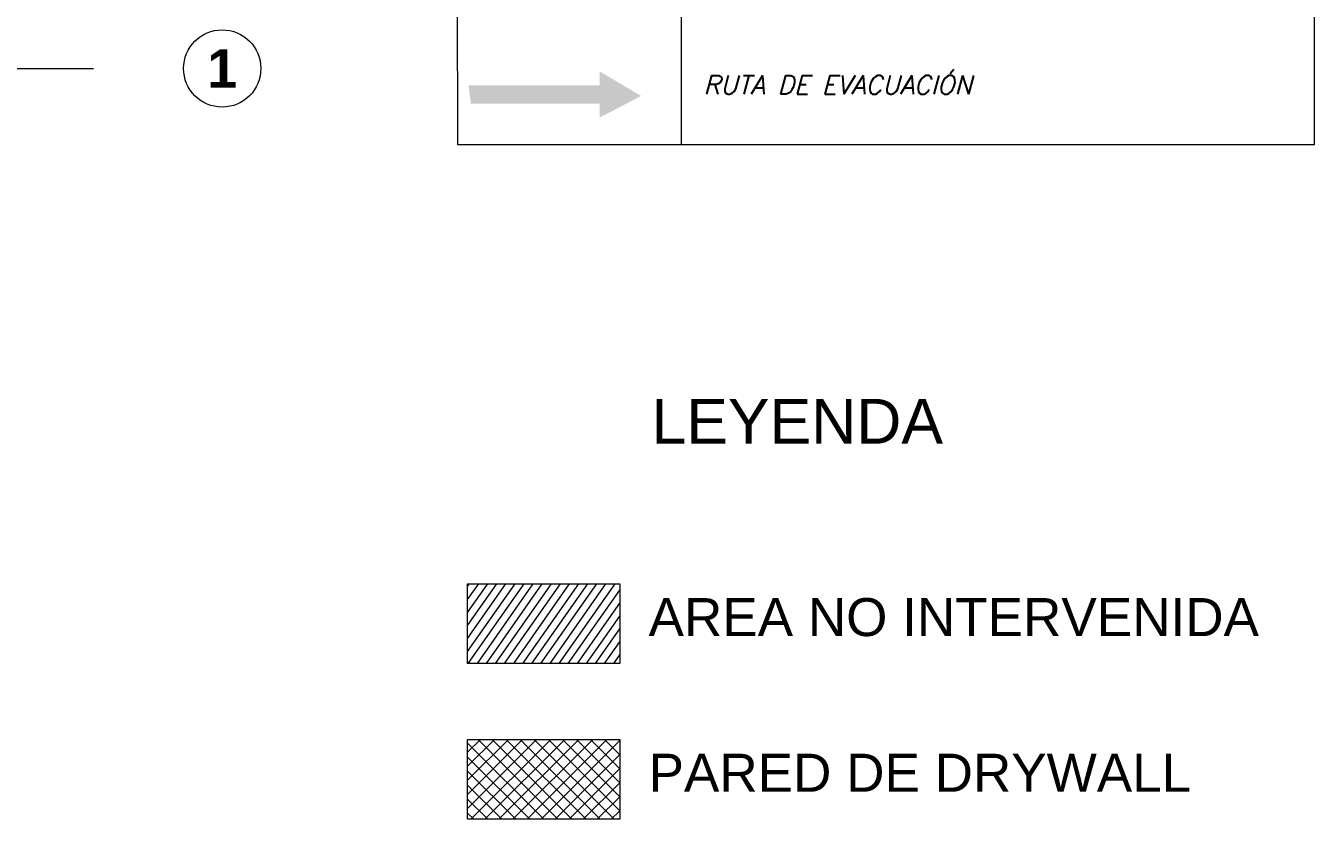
# Model space of a CAD drawing. Header units: millimetres. Extents: x 2107.8 to 2195.9, y 1780.6 to 1794.5.
# Drawn here: x 2188.91 to 2195.92, y 1780.58 to 1784.9 of the extents above; entities that cross this region are included whole.
import ezdxf
from ezdxf.enums import TextEntityAlignment as Align

# ---------------------------------------------------------------- set-up
doc = ezdxf.new("R2010")
doc.units = ezdxf.units.MM
doc.linetypes.add('CENTRO', pattern=[2, 1.25, -0.25, 0.25, -0.25])
for name, color, linetype, lineweight in [('A-03 DISTRIBUCION PISO 7$0$AREA NO INTERVENIDA', 8, 'Continuous', 5), ('AR_EJES', 8, 'CENTRO', 5), ('LAYER2', 2, 'Continuous', 20), ('TEXTURAS', 253, 'Continuous', 0)]:
    doc.layers.add(name, color=color, linetype=linetype, lineweight=lineweight)
for name, color, linetype in [('AR_HATCH MUROS', 8, 'Continuous'), ('NOTAS', 7, 'Continuous'), ('Ruta de evacuacion 2', 10, 'Continuous')]:
    doc.layers.add(name, color=color, linetype=linetype)
doc.styles.add('A-03 DISTRIBUCION PISO 7$0$Standard', font='arial.ttf')
doc.styles.add('Nombre Titulos 1-50', font='', dxfattribs={"height": 0.175})
doc.styles.add('ROMANS', font='ROMANS.shx', dxfattribs={"width": 1.35})
doc.styles.get('Nombre Titulos 1-50').set_extended_font_data('Arial', bold=True)

msp = doc.modelspace()

# ---------------------------------------------------------------- hatches: boundary and pattern name
at = {"layer": 'AR_HATCH MUROS', "lineweight": 0}
h = msp.add_hatch(dxfattribs=at)
h.set_pattern_fill('ANSI37', color=256, scale=0.017, style=0)
h.set_pattern_definition([(45, (388.86816, 267.189894), (-0.0381660885, 0.0381660885), []), (135, (388.86816, 267.189894), (-0.0381660885, -0.0381660885), [])])
h.paths.add_polyline_path([(2191.3129, 1781.016), (2192.1398, 1781.016), (2192.1398, 1780.5821), (2191.3129, 1780.5821)])
at = {"layer": 'Ruta de evacuacion 2', "ltscale": 0.5}
h = msp.add_hatch(color=1, dxfattribs=at)
h.dxf.hatch_style = 1
h.paths.add_polyline_path([(2191.7516, 1784.5726), (2191.3305, 1784.5726), (2191.3305, 1784.4736), (2191.7516, 1784.4736)])
h.paths.add_polyline_path([(2191.3305, 1784.5726), (2191.318, 1784.5726), (2191.3305, 1784.4736)])
h.paths.add_polyline_path([(2192.0297, 1784.6491), (2192.0297, 1784.5726), (2191.7516, 1784.5726), (2191.7516, 1784.4736), (2192.0297, 1784.4736), (2192.0297, 1784.3971), (2192.2556, 1784.5155)])
at = {"layer": 'TEXTURAS', "lineweight": 0}
h = msp.add_hatch(dxfattribs=at)
h.set_pattern_fill('LINE', color=251, scale=0.01275, angle=55)
h.set_pattern_definition([(55, (388.86816, 267.189894), (-0.0331602987, 0.0232190911), [])])
h.paths.add_polyline_path([(2191.3129, 1781.8624), (2192.1398, 1781.8624), (2192.1398, 1781.4285), (2191.3129, 1781.4285)])

# ---------------------------------------------------------------- linework, layer by layer
at = {"layer": 'A-03 DISTRIBUCION PISO 7$0$AREA NO INTERVENIDA'}
for points in [[(2191.3129, 1781.8624), (2192.1398, 1781.8624), (2192.1398, 1781.4285), (2191.3129, 1781.4285)], [(2191.3129, 1781.016), (2192.1398, 1781.016), (2192.1398, 1780.5821), (2191.3129, 1780.5821)]]:
    msp.add_lwpolyline(points, close=True, dxfattribs=at)
at = {"layer": 'AR_EJES', "ltscale": 3}
msp.add_line((2179.5292, 1784.6646), (2189.7684, 1784.6646), dxfattribs=at)
at = {"layer": 'AR_EJES', "linetype": 'Continuous'}
msp.add_circle((2189.9784, 1784.6646), 0.21, dxfattribs=at)
at = {"layer": 'LAYER2'}
for p, q in [((2191.2426, 1793.041), (2191.257, 1784.2499)), ((2192.4738, 1792.3695), (2192.4738, 1784.2499)), ((2195.9154, 1792.3695), (2195.9154, 1784.2499)), ((2195.9154, 1784.2499), (2191.257, 1784.2499))]:
    msp.add_line(p, q, dxfattribs=at)

# ---------------------------------------------------------------- texts
at = {"layer": 'A-03 DISTRIBUCION PISO 7$0$AREA NO INTERVENIDA', "attachment_point": 1, "style": 'A-03 DISTRIBUCION PISO 7$0$Standard'}
for s, insert, char_height, width in [('{\\C251;LEYENDA}', (2192.3126, 1782.8677), 0.243, 18.309891), ('{\\C251;AREA NO INTERVENIDA}', (2192.2965, 1781.7847), 0.20655, 15.563407), ('{\\C251;PARED DE DRYWALL}', (2192.2965, 1780.9383), 0.20655, 15.563407)]:
    msp.add_mtext(s, dxfattribs=dict(at, insert=insert, char_height=char_height, width=width))
at = {"layer": 'AR_EJES', "linetype": 'Continuous', "style": 'Nombre Titulos 1-50', "text_generation_flag": 6}
msp.add_text('1', height=0.21, rotation=180, dxfattribs=at).set_placement((2189.9785, 1784.6646), align=Align.MIDDLE)
at = {"layer": 'NOTAS', "color": 3, "style": 'ROMANS', "oblique": 15}
msp.add_text('RUTA DE EVACUACIÓN', height=0.100731, dxfattribs=at).set_placement((2192.5947, 1784.5256))

doc.saveas('drawing.dxf')
